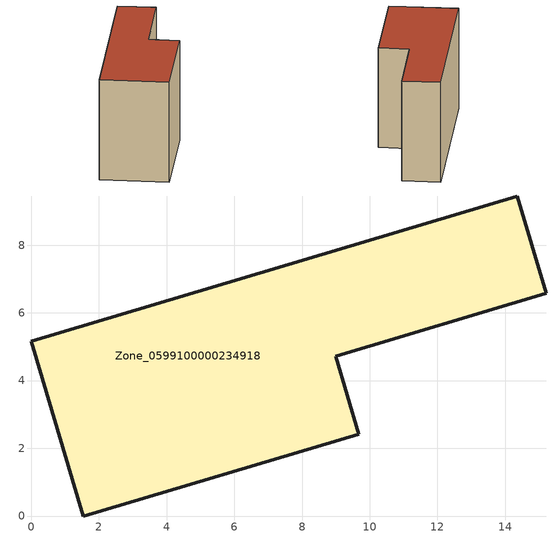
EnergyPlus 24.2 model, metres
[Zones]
Zone_0599100000234918
 floor ground (C_G): 0,5.16 14.36,9.45 15.22,6.58 9,4.72 9.68,2.42 1.54,0 z0
 wall outside (C_F): 9.68,2.42 9,4.72 15.22,6.58 14.36,9.45 0,5.16 1.54,0 9.68,2.42 z0:8.23
 roof outside (C_R): 0,5.16 1.54,0 9.68,2.42 9,4.72 15.22,6.58 14.36,9.45 z8.23
[BUILDING]
Pand.0599100000234918: North Axis=0; Terrain=City; Loads Convergence Tolerance Value=0.04; Temperature Convergence Tolerance Value=0.4; Solar Distribution=FullExterior; Maximum Number of Warmup Days=25; Minimum Number of Warmup Days=1
[Site:Location]
Rotterdam.The.Hague.AP_ZH_NLD Design_Conditions: Latitude=51.96; Longitude=4.45; Time Zone=1; Elevation=-4.5
[SITE:GROUNDTEMPERATURE:BUILDINGSURFACE]
18, 18, 18, 18, 18, 18, 18, 18, 18, 18, 18, 18
[MATERIAL] Thermal Absorptance=0.9; Solar Absorptance=0.7; Visible Absorptance=0.7
Name | Roughness | Thickness | Conductivity | Density | Specific Heat
G.TI.1975-1991 | MediumSmooth | 0.15 | 0.288461 | 540 | 1210
F.TI.1975-1991 | Rough | 0.3 | 0.230769 | 1920 | 840
R.TI.1975-1991 | MediumRough | 0.2 | 0.153846 | 1500 | 1000
[CONSTRUCTION]
C_G: G.TI.1975-1991
C_F: F.TI.1975-1991
C_R: R.TI.1975-1991
[ZONE]
Zone_0599100000234918: Type=1; Multiplier=1; Ceiling Height=Autocalculate; Volume=Autocalculate; Floor Area=autocalculate; Part of Total Floor Area=Yes
[ZONEINFILTRATION:DESIGNFLOWRATE]
Infil_Zone_0599100000234918: Zone or ZoneList or Space or SpaceList=Zone_0599100000234918; Schedule=AlwaysOn; Design Flow Rate Calculation Method=Flow/Area; Flow Rate per Floor Area=0.003; Constant Term Coefficient=1; Temperature Term Coefficient=0; Velocity Term Coefficient=0; Velocity Squared Term Coefficient=0
[HVACTEMPLATE:ZONE:IDEALLOADSAIRSYSTEM]
Zone_0599100000234918: Maximum Heating Supply Air Temperature=50; Minimum Cooling Supply Air Temperature=13; Maximum Heating Supply Air Humidity Ratio=0.0156; Minimum Cooling Supply Air Humidity Ratio=0.0077; Heating Limit=NoLimit; Cooling Limit=NoLimit; Dehumidification Control Type=ConstantSensibleHeatRatio; Cooling Sensible Heat Ratio=0.7; Dehumidification Setpoint=60; Humidification Control Type=None; Humidification Setpoint=30; Outdoor Air Method=None; Outdoor Air Flow Rate per Person=0.00944; Outdoor Air Flow Rate per Zone Floor Area=0; Outdoor Air Flow Rate per Zone=0; Demand Controlled Ventilation Type=None; Outdoor Air Economizer Type=NoEconomizer; Heat Recovery Type=None; Sensible Heat Recovery Effectiveness=0.7; Latent Heat Recovery Effectiveness=0.65
[ZONECONTROL:THERMOSTAT]
ThermostatControl_Zone_0599100000234918: Zone or ZoneList=Zone_0599100000234918; Control Type Schedule=DualSetpointControlType; Control 1=Thermostat_Zone_0599100000234918; Temperature Difference Between Cutout And Setpoint=0
[THERMOSTATSETPOINT:DUALSETPOINT]
Thermostat_Zone_0599100000234918: Heating Setpoint Temperature Schedule=HeatingSetpoint_Zone_0599100000234918; Cooling Setpoint Temperature Schedule=CoolingSetpoint_Zone_0599100000234918
[SCHEDULE:COMPACT]
HeatingSetpoint_Zone_0599100000234918: Through: 12/31, For: AllDays, Until: 24:00, 21
CoolingSetpoint_Zone_0599100000234918: Through: 12/31, For: AllDays, Until: 24:00, 24
DualSetpointControlType: Through: 12/31, For: AllDays, Until: 24:00, 4
AlwaysOn: Through: 12/31, For: AllDays, Until: 24:00, 1
